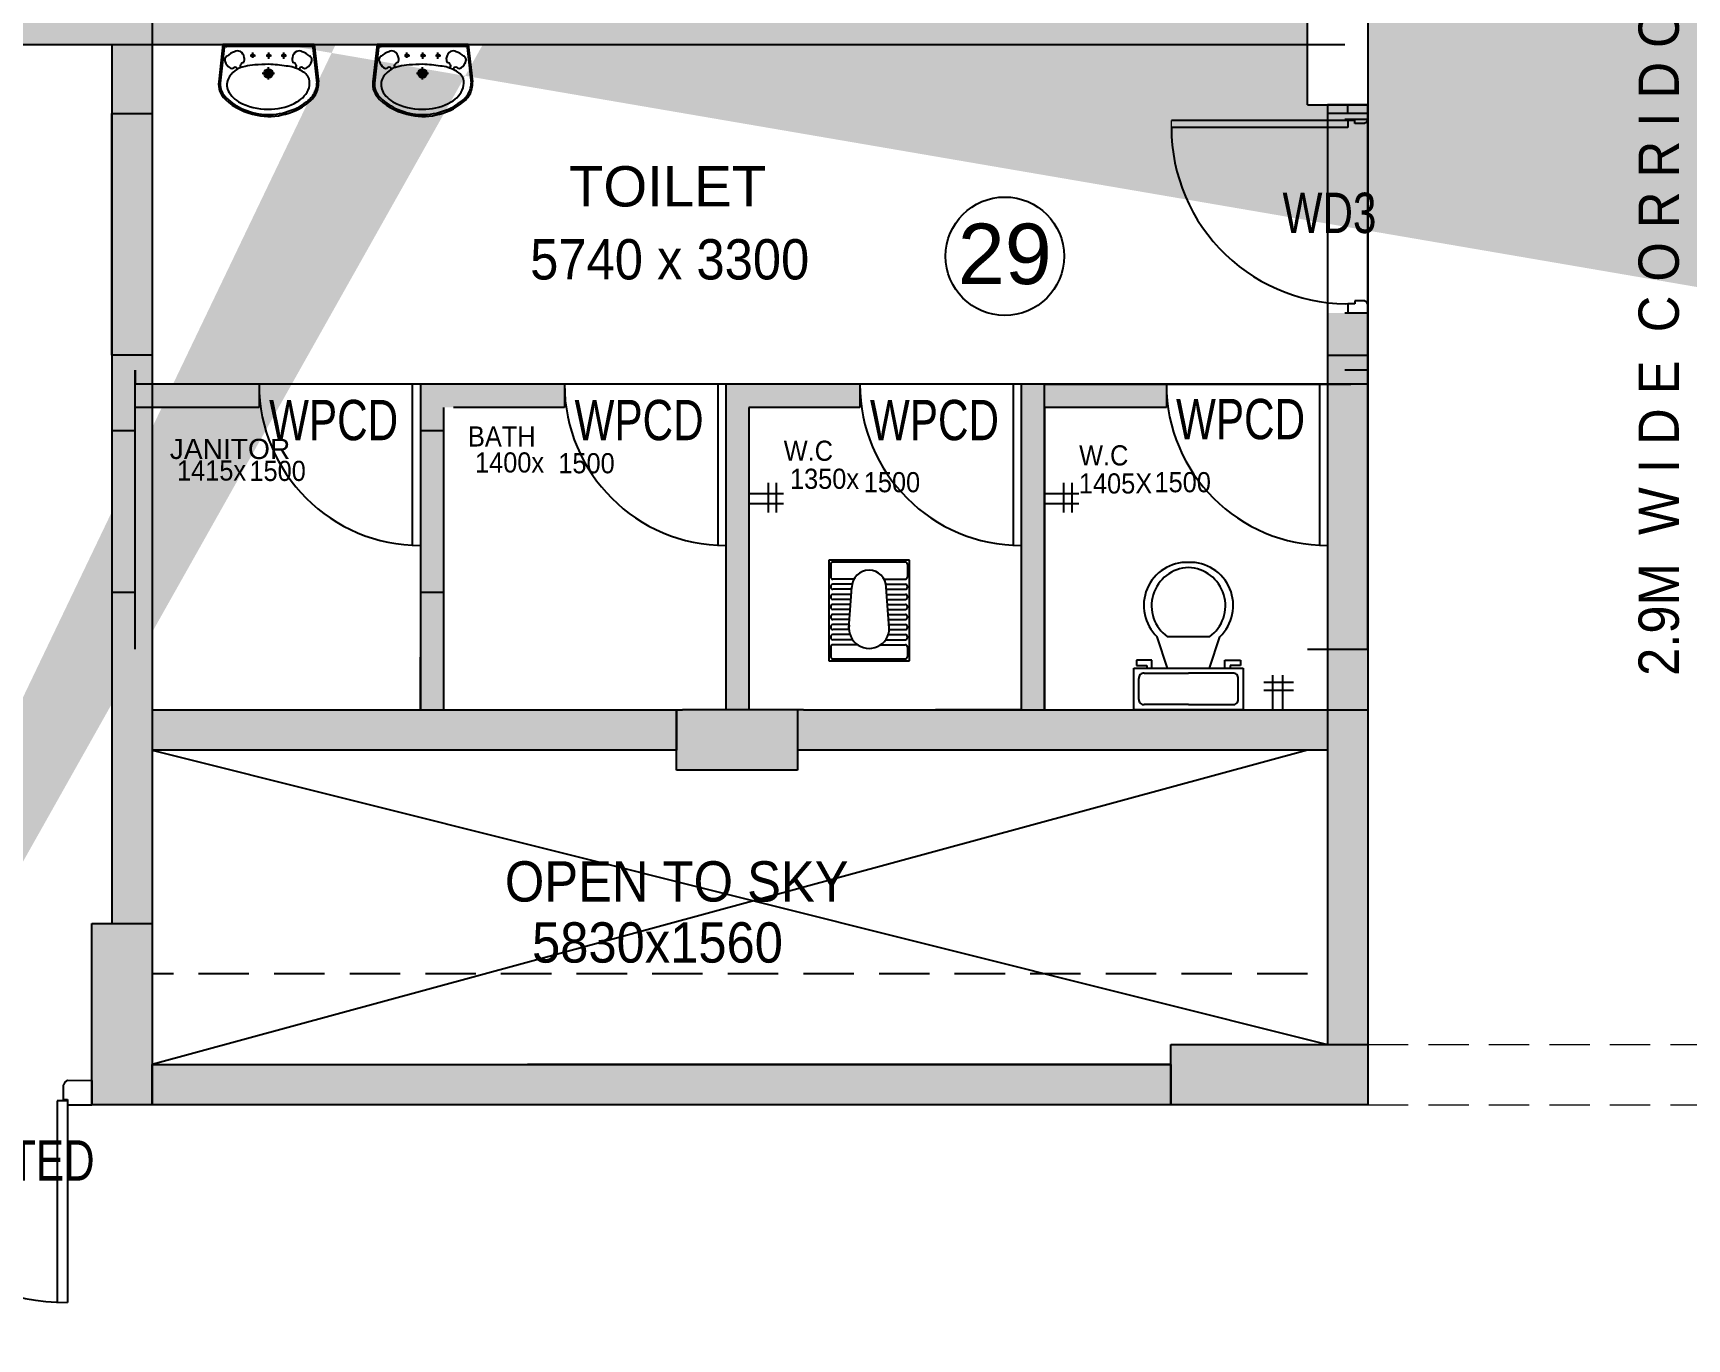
# Model space of a CAD drawing. Extents: x 11034434 to 11724204, y -4674497 to -3911811.
# Drawn here: x 11290830 to 11299033, y -4650862 to -4644385 of the extents above; entities that cross this region are included whole.
import ezdxf

# ---------------------------------------------------------------- set-up
doc = ezdxf.new("R2010")
doc.units = 0
doc.header["$MEASUREMENT"] = 0
doc.linetypes.add('DASHED', pattern=[0.75, 0.5, -0.25])
doc.linetypes.add('HIDDEN', pattern=[0.375, 0.25, -0.125])
doc.layers.get('0').update_dxf_attribs({"color": 251, "linetype": 'CONTINUOUS'})
doc.layers.add('0.0', color=251, linetype='CONTINUOUS', lineweight=0)
for name, color, linetype in [('BEAM', 251, 'CONTINUOUS'), ('HATCH', 251, 'CONTINUOUS'), ('HS', 251, 'CONTINUOUS'), ('SECTION', 251, 'CONTINUOUS')]:
    doc.layers.add(name, color=color, linetype=linetype)
doc.styles.add('ARIAL', font='arial.ttf', dxfattribs={"width": 0.75})
doc.styles.get("Standard").update_dxf_attribs({"font": 'arial.ttf'})

msp = doc.modelspace()

# ---------------------------------------------------------------- hatches: boundary and pattern name
at = {"ltscale": 500}
h = msp.add_hatch(color=256, dxfattribs=at)
h.paths.add_polyline_path([(11291220.7, -4644783.5), (11291420.7, -4644783.5), (11291420.7, -4644442), (11291220.7, -4644442)])
h.paths.add_polyline_path([(11291420.7, -4647158.1), (11291220.7, -4647158.1), (11291220.7, -4648802), (11291420.7, -4648802)])
h.paths.add_polyline_path([(11291220.7, -4647158.1), (11291420.7, -4647158.1), (11291420.7, -4644783.5), (11291220.7, -4644783.5)])
for color, points in [(1, [(11297450.7, -4644814.7), (11297250.7, -4644814.7), (11297250.7, -4644742), (11297450.7, -4644742)]), (256, [(11297250.7, -4645773.2), (11297250.7, -4647742), (11297450.7, -4647742), (11297450.7, -4645773.2)]), (256, [(11291420.7, -4646127), (11291950.7, -4646127), (11291950.7, -4646242), (11291420.7, -4646242)]), (256, [(11294930.7, -4646127), (11294265.7, -4646127), (11294265.7, -4647742), (11294380.7, -4647742), (11294380.7, -4646242), (11294930.7, -4646242)]), (256, [(11297450.7, -4647742), (11297250.7, -4647742), (11297250.7, -4647942), (11297250.7, -4649402), (11297450.7, -4649402)]), (256, [(11291420.7, -4649502), (11296472.4, -4649502), (11296472.4, -4649702), (11291420.7, -4649702)])]:
    msp.add_hatch(color=color, dxfattribs=at).paths.add_polyline_path(points)
h = msp.add_hatch(color=256, dxfattribs=at)
h.paths.add_polyline_path([(11292865.7, -4647158.1), (11292750.7, -4647158.1), (11292750.7, -4647742), (11292865.7, -4647742)])
h.paths.add_polyline_path([(11292750.7, -4647158.1), (11292865.7, -4647158.1), (11292865.7, -4646242), (11293465.7, -4646242), (11293465.7, -4646127), (11292750.7, -4646127)])
h = msp.add_hatch(color=256, dxfattribs=at)
h.paths.add_polyline_path([(11296450.7, -4646242), (11295845.7, -4646242), (11295845.7, -4646127), (11296450.7, -4646127)])
h.paths.add_polyline_path([(11295845.7, -4646127), (11295730.7, -4646127), (11295730.7, -4647742), (11295845.7, -4647742)])
at = {"layer": 'HATCH', "ltscale": 500}
h = msp.add_hatch(color=251, dxfattribs=at)
h.dxf.hatch_style = 1
h.paths.add_polyline_path([(11284390.7, -4648802), (11284690.7, -4648802), (11284690.7, -4649702), (11284390.7, -4649702)])
h.paths.add_polyline_path([(11327800.7, -4652667), (11328700.7, -4652667), (11328700.7, -4652967), (11327800.7, -4652967)])
h.paths.add_polyline_path([(11302215.7, -4658732), (11302515.7, -4658732), (11302515.7, -4659632), (11302215.7, -4659632)])
h.paths.add_polyline_path([(11324600.7, -4658732), (11325200.7, -4658732), (11325200.7, -4659032), (11324600.7, -4659032)])
h.paths.add_polyline_path([(11280960.7, -4640612), (11281710.7, -4640612), (11281710.7, -4640912), (11280960.7, -4640912)])
h.paths.add_polyline_path([(11280960.7, -4644142), (11281860.7, -4644142), (11281860.7, -4644442), (11280960.7, -4644442)])
h.paths.add_polyline_path([(11317942.4, -4658632), (11318770.7, -4658632), (11318770.7, -4658932), (11317942.4, -4658932)])
h.paths.add_polyline_path([(11294185.7, -4658032), (11294485.7, -4658032), (11294485.7, -4658932), (11294185.7, -4658932)])
h.paths.add_polyline_path([(11288015.7, -4658182), (11288315.7, -4658182), (11288315.7, -4658932), (11288015.7, -4658932)])
h.paths.add_polyline_path([(11287690.7, -4658957), (11287990.7, -4658957), (11287990.7, -4659707), (11287690.7, -4659707)])
h.paths.add_polyline_path([(11280960.7, -4629742), (11281710.7, -4629742), (11281710.7, -4630042), (11280960.7, -4630042)])
h.paths.add_polyline_path([(11327800.7, -4629742), (11328700.7, -4629742), (11328700.7, -4630042), (11327800.7, -4630042)])
h.paths.add_polyline_path([(11280860.7, -4648802), (11281160.7, -4648802), (11281160.7, -4649702), (11280860.7, -4649702)])
h.paths.add_polyline_path([(11287690.7, -4658182), (11287990.7, -4658182), (11287990.7, -4658932), (11287690.7, -4658932)])
h.paths.add_polyline_path([(11327700.7, -4616012), (11328000.7, -4616012), (11328000.7, -4615033.7), (11327700.7, -4615033.7)])
h.paths.add_polyline_path([(11280960.7, -4637012), (11281710.7, -4637012), (11281710.7, -4637312), (11280960.7, -4637312)])
h.paths.add_polyline_path([(11309415.7, -4658732), (11309715.7, -4658732), (11309715.7, -4659632), (11309415.7, -4659632)])
h.paths.add_polyline_path([(11327800.7, -4609782), (11328700.7, -4609782), (11328700.7, -4610082), (11327800.7, -4610082)])
h.paths.add_polyline_path([(11327800.7, -4626142), (11328700.7, -4626142), (11328700.7, -4626442), (11327800.7, -4626442)])
h.paths.add_polyline_path([(11280960.7, -4633412), (11281710.7, -4633412), (11281710.7, -4633712), (11280960.7, -4633712)])
h.paths.add_polyline_path([(11313015.7, -4652702), (11313315.7, -4652702), (11313315.7, -4653602), (11313015.7, -4653602)])
h.paths.add_polyline_path([(11327800.7, -4633412), (11328700.7, -4633412), (11328700.7, -4633712), (11327800.7, -4633712)])
h.paths.add_polyline_path([(11286005.7, -4619012), (11286305.7, -4619012), (11286305.7, -4619612), (11286005.7, -4619612)])
h.paths.add_polyline_path([(11280960.7, -4619012), (11281860.7, -4619012), (11281860.7, -4619312), (11280960.7, -4619312)])
h.paths.add_polyline_path([(11327800.7, -4619012), (11328600.7, -4619012), (11328600.7, -4619312), (11327800.7, -4619312)])
h.paths.add_polyline_path([(11324600.7, -4647742), (11325299.6, -4647742), (11325299.6, -4648042), (11324600.7, -4648042)])
h.paths.add_polyline_path([(11321770.7, -4658632), (11322598.9, -4658632), (11322598.9, -4658932), (11321770.7, -4658932)])
h.paths.add_polyline_path([(11327800.7, -4640612), (11328700.7, -4640612), (11328700.7, -4640912), (11327800.7, -4640912)])
h.paths.add_polyline_path([(11286005.7, -4615412), (11286305.7, -4615412), (11286305.7, -4616012), (11286005.7, -4616012)])
h.paths.add_polyline_path([(11286330.7, -4615412), (11286630.7, -4615412), (11286630.7, -4616012), (11286330.7, -4616012)])
h.paths.add_polyline_path([(11282340.7, -4615112), (11282640.7, -4615112), (11282640.7, -4616012), (11282340.7, -4616012)])
h.paths.add_polyline_path([(11327800.7, -4658632), (11328700.7, -4658632), (11328700.7, -4658932), (11327800.7, -4658932)])
h.paths.add_polyline_path([(11300450.7, -4607482), (11300750.7, -4607482), (11300750.7, -4608382), (11300450.7, -4608382)])
h.paths.add_polyline_path([(11306480.7, -4607482), (11306780.7, -4607482), (11306780.7, -4608382), (11306480.7, -4608382)])
h.paths.add_polyline_path([(11284390.7, -4658182), (11284690.7, -4658182), (11284690.7, -4658932), (11284390.7, -4658932)])
h.paths.add_polyline_path([(11286330.7, -4619012), (11286630.7, -4619012), (11286630.7, -4619612), (11286330.7, -4619612)])
h.paths.add_polyline_path([(11297150.7, -4607482), (11297450.7, -4607482), (11297450.7, -4608382), (11297150.7, -4608382)])
h.paths.add_polyline_path([(11282340.7, -4609232), (11282640.7, -4609232), (11282640.7, -4609982), (11282340.7, -4609982)])
h.paths.add_polyline_path([(11286005.7, -4622612), (11286305.7, -4622612), (11286305.7, -4623212), (11286005.7, -4623212)])
h.paths.add_polyline_path([(11286330.7, -4623212), (11286630.7, -4623212), (11286630.7, -4622612), (11286330.7, -4622612)])
h.paths.add_polyline_path([(11284390.7, -4643692), (11284690.7, -4643692), (11284690.7, -4644442), (11284390.7, -4644442)])
h.paths.add_polyline_path([(11286005.7, -4609232), (11286305.7, -4609232), (11286305.7, -4609982), (11286005.7, -4609982)])
h.paths.add_polyline_path([(11283940.7, -4658957), (11284690.7, -4658957), (11284690.7, -4659257), (11283940.7, -4659257)])
h.paths.add_polyline_path([(11313015.7, -4658732), (11313315.7, -4658732), (11313315.7, -4659632), (11313015.7, -4659632)])
h.paths.add_polyline_path([(11284390.7, -4652702), (11284690.7, -4652702), (11284690.7, -4653452), (11284390.7, -4653452)])
h.paths.add_polyline_path([(11305815.7, -4658732), (11306115.7, -4658732), (11306115.7, -4659632), (11305815.7, -4659632)])
h.paths.add_polyline_path([(11327800.7, -4622612), (11328700.7, -4622612), (11328700.7, -4622912), (11327800.7, -4622912)])
h.paths.add_polyline_path([(11280960.7, -4626142), (11281710.7, -4626142), (11281710.7, -4626442), (11280960.7, -4626442)])
h.paths.add_polyline_path([(11321770.7, -4658957), (11322370.7, -4658957), (11322370.7, -4659257), (11321770.7, -4659257)])
h.paths.add_polyline_path([(11280685.7, -4658957), (11281435.7, -4658957), (11281435.7, -4659257), (11280685.7, -4659257)])
h.paths.add_polyline_path([(11318170.7, -4658957), (11318770.7, -4658957), (11318770.7, -4659257), (11318170.7, -4659257)])
h.paths.add_polyline_path([(11281860.7, -4622612), (11280960.7, -4622612), (11280960.7, -4622912), (11281860.7, -4622912)])
h.paths.add_polyline_path([(11294185.7, -4652702), (11294485.7, -4652702), (11294485.7, -4653602), (11294185.7, -4653602)])
h.paths.add_polyline_path([(11298615.7, -4658732), (11298915.7, -4658732), (11298915.7, -4659632), (11298615.7, -4659632)])
h.paths.add_polyline_path([(11318470.7, -4652702), (11318770.7, -4652702), (11318770.7, -4653602), (11318470.7, -4653602)])
h.paths.add_polyline_path([(11327800.7, -4644142), (11328700.7, -4644142), (11328700.7, -4644442), (11327800.7, -4644442)])
h.paths.add_polyline_path([(11327800.7, -4649402), (11328778.9, -4649402), (11328778.9, -4649702), (11327800.7, -4649702)])
h.paths.add_polyline_path([(11288760.7, -4609082), (11289060.7, -4609082), (11289060.7, -4609982), (11288760.7, -4609982)])
edge = h.paths.add_edge_path()
edge.add_line((11309265.7, -4609082), (11309265.7, -4609982))
edge.add_line((11321770.7, -4649702), (11322748.9, -4649702))
edge.add_line((11287690.7, -4643692), (11287690.7, -4644442))
edge.add_line((11309565.7, -4616012), (11309565.7, -4615112))
edge.add_line((11287990.7, -4653452), (11287990.7, -4652702))
edge.add_line((11288015.7, -4652702), (11288015.7, -4653452))
h.paths.add_polyline_path([(11306480.7, -4649402), (11307380.7, -4649402), (11307380.7, -4649702), (11306480.7, -4649702)], flags=17)
h.paths.add_polyline_path([(11291120.7, -4648802), (11291420.7, -4648802), (11291420.7, -4649702), (11291120.7, -4649702)], flags=17)
h.paths.add_polyline_path([(11288015.7, -4648952), (11288315.7, -4648952), (11288315.7, -4649702), (11288015.7, -4649702)], flags=17)
h.paths.add_polyline_path([(11288015.7, -4652702), (11288315.7, -4652702), (11288315.7, -4653452), (11288015.7, -4653452)], flags=17)
h.paths.add_polyline_path([(11296472.4, -4649402), (11297450.7, -4649402), (11297450.7, -4649702), (11296472.4, -4649702)], flags=17)
h.paths.add_polyline_path([(11298276.5, -4652702), (11299254.8, -4652702), (11299254.8, -4653002), (11298276.5, -4653002)], flags=17)
h.paths.add_polyline_path([(11311840.7, -4649402), (11312740.7, -4649402), (11312740.7, -4649702), (11311840.7, -4649702)], flags=17)
h.paths.add_polyline_path([(11300450.7, -4649402), (11301428.9, -4649402), (11301428.9, -4649702), (11300450.7, -4649702)], flags=17)
h.paths.add_polyline_path([(11317870.7, -4649402), (11318770.7, -4649402), (11318770.7, -4649702), (11317870.7, -4649702)], flags=17)
h.paths.add_polyline_path([(11287690.7, -4648952), (11287990.7, -4648952), (11287990.7, -4649702), (11287690.7, -4649702)], flags=17)
h.paths.add_polyline_path([(11287690.7, -4652702), (11287990.7, -4652702), (11287990.7, -4653452), (11287690.7, -4653452)], flags=17)
h.paths.add_polyline_path([(11311840.7, -4622612), (11312740.7, -4622612), (11312740.7, -4622912), (11311840.7, -4622912)], flags=17)
h.paths.add_polyline_path([(11306480.7, -4615412), (11306780.7, -4615412), (11306780.7, -4616012), (11306480.7, -4616012)], flags=16)
h.paths.add_polyline_path([(11306480.7, -4629742), (11307380.7, -4629742), (11307380.7, -4630042), (11306480.7, -4630042)], flags=17)
h.paths.add_polyline_path([(11303250.7, -4613552), (11303850.7, -4613552), (11303850.7, -4613852), (11303250.7, -4613852)], flags=17)
h.paths.add_polyline_path([(11303250.7, -4615712), (11303850.7, -4615712), (11303850.7, -4616012), (11303250.7, -4616012)], flags=16)
h.paths.add_polyline_path([(11311840.7, -4644142), (11312740.7, -4644142), (11312740.7, -4644442), (11311840.7, -4644442)], flags=17)
h.paths.add_polyline_path([(11287690.7, -4643692), (11287990.7, -4643692), (11287990.7, -4644442), (11287690.7, -4644442)], flags=17)
h.paths.add_polyline_path([(11297450.7, -4633712), (11296550.7, -4633712), (11296550.7, -4633412), (11297450.7, -4633412)], flags=17)
h.paths.add_polyline_path([(11290520.7, -4640612), (11291420.7, -4640612), (11291420.7, -4640912), (11290520.7, -4640912)], flags=17)
h.paths.add_polyline_path([(11297150.7, -4643842), (11297450.7, -4643842), (11297450.7, -4644742), (11297150.7, -4644742)], flags=17)
h.paths.add_polyline_path([(11290520.7, -4644142), (11291420.7, -4644142), (11291420.7, -4644442), (11290520.7, -4644442)], flags=17)
h.paths.add_polyline_path([(11306480.7, -4640612), (11307380.7, -4640612), (11307380.7, -4640912), (11306480.7, -4640912)], flags=17)
h.paths.add_polyline_path([(11288015.7, -4643692), (11288315.7, -4643692), (11288315.7, -4644442), (11288015.7, -4644442)], flags=17)
h.paths.add_polyline_path([(11290520.7, -4637012), (11291420.7, -4637012), (11291420.7, -4637312), (11290520.7, -4637312)], flags=17)
h.paths.add_polyline_path([(11311840.7, -4626142), (11312740.7, -4626142), (11312740.7, -4626442), (11311840.7, -4626442)], flags=17)
h.paths.add_polyline_path([(11311840.7, -4637012), (11312740.7, -4637012), (11312740.7, -4637312), (11311840.7, -4637312)], flags=17)
h.paths.add_polyline_path([(11311840.7, -4633412), (11312740.7, -4633412), (11312740.7, -4633712), (11311840.7, -4633712)], flags=17)
h.paths.add_polyline_path([(11315340.7, -4647742), (11315940.7, -4647742), (11315940.7, -4648042), (11315340.7, -4648042)], flags=17)
h.paths.add_polyline_path([(11321770.7, -4629742), (11322670.7, -4629742), (11322670.7, -4630042), (11321770.7, -4630042)], flags=17)
h.paths.add_polyline_path([(11317870.7, -4629742), (11318770.7, -4629742), (11318770.7, -4630042), (11317870.7, -4630042)], flags=17)
h.paths.add_polyline_path([(11300450.7, -4636712), (11300750.7, -4636712), (11300750.7, -4637612), (11300450.7, -4637612)], flags=17)
h.paths.add_polyline_path([(11306480.7, -4637012), (11307380.7, -4637012), (11307380.7, -4637312), (11306480.7, -4637312)], flags=17)
h.paths.add_polyline_path([(11321770.7, -4649402), (11322748.9, -4649402), (11322748.9, -4649702), (11321770.7, -4649702)], flags=17)
h.paths.add_polyline_path([(11297150.7, -4636712), (11297450.7, -4636712), (11297450.7, -4637612), (11297150.7, -4637612)], flags=17)
h.paths.add_polyline_path([(11318470.7, -4636712), (11318770.7, -4636712), (11318770.7, -4637612), (11318470.7, -4637612)], flags=17)
h.paths.add_polyline_path([(11300450.7, -4629742), (11301350.7, -4629742), (11301350.7, -4630042), (11300450.7, -4630042)], flags=17)
h.paths.add_polyline_path([(11313568.2, -4615712), (11314468.2, -4615712), (11314468.2, -4616012), (11313568.2, -4616012)], flags=17)
h.paths.add_polyline_path([(11317870.7, -4615712), (11318770.7, -4615712), (11318770.7, -4616012), (11317870.7, -4616012)], flags=17)
h.paths.add_polyline_path([(11321770.7, -4615712), (11322670.7, -4615712), (11322670.7, -4616012), (11321770.7, -4616012)], flags=17)
h.paths.add_polyline_path([(11306480.7, -4633412), (11307380.7, -4633412), (11307380.7, -4633712), (11306480.7, -4633712)], flags=17)
h.paths.add_polyline_path([(11300450.7, -4633412), (11301350.7, -4633412), (11301350.7, -4633712), (11300450.7, -4633712)], flags=17)
h.paths.add_polyline_path([(11294020.7, -4647742), (11294620.7, -4647742), (11294620.7, -4648042), (11294020.7, -4648042)], flags=17)
h.paths.add_polyline_path([(11306480.7, -4622612), (11307380.7, -4622612), (11307380.7, -4622912), (11306480.7, -4622912)], flags=17)
h.paths.add_polyline_path([(11290520.7, -4633412), (11291420.7, -4633412), (11291420.7, -4633712), (11290520.7, -4633712)], flags=17)
h.paths.add_polyline_path([(11321770.7, -4633412), (11322670.7, -4633412), (11322670.7, -4633712), (11321770.7, -4633712)], flags=17)
h.paths.add_polyline_path([(11317870.7, -4633412), (11318770.7, -4633412), (11318770.7, -4633712), (11317870.7, -4633712)], flags=17)
h.paths.add_polyline_path([(11321770.7, -4636712), (11322070.7, -4636712), (11322070.7, -4637612), (11321770.7, -4637612)], flags=17)
h.paths.add_polyline_path([(11300450.7, -4640312), (11300750.7, -4640312), (11300750.7, -4641212), (11300450.7, -4641212)], flags=17)
h.paths.add_polyline_path([(11321770.7, -4643842), (11322070.7, -4643842), (11322070.7, -4644742), (11321770.7, -4644742)], flags=17)
h.paths.add_polyline_path([(11306480.7, -4626142), (11307380.7, -4626142), (11307380.7, -4626442), (11306480.7, -4626442)], flags=17)
h.paths.add_polyline_path([(11318470.7, -4625842), (11318770.7, -4625842), (11318770.7, -4626742), (11318470.7, -4626742)], flags=17)
h.paths.add_polyline_path([(11321770.7, -4625842), (11322070.7, -4625842), (11322070.7, -4626742), (11321770.7, -4626742)], flags=17)
h.paths.add_polyline_path([(11296550.7, -4629742), (11297450.7, -4629742), (11297450.7, -4630042), (11296550.7, -4630042)], flags=17)
h.paths.add_polyline_path([(11311645.4, -4629741.8), (11312740.7, -4629742), (11312740.7, -4630042), (11311645.4, -4630041.8)], flags=17)
h.paths.add_polyline_path([(11290520.7, -4629742), (11291420.7, -4629742), (11291420.7, -4630042), (11290520.7, -4630042)], flags=17)
h.paths.add_polyline_path([(11305476.5, -4652702), (11306454.8, -4652702), (11306454.8, -4653002), (11305476.5, -4653002)], flags=17)
h.paths.add_polyline_path([(11297150.7, -4640312), (11297450.7, -4640312), (11297450.7, -4641212), (11297150.7, -4641212)], flags=17)
h.paths.add_polyline_path([(11293005.7, -4609982), (11293305.7, -4609982), (11293305.7, -4609182), (11293005.7, -4609182)], flags=17)
h.paths.add_polyline_path([(11321770.7, -4622312), (11322070.7, -4622312), (11322070.7, -4623212), (11321770.7, -4623212)], flags=17)
h.paths.add_polyline_path([(11297150.7, -4612952), (11297450.7, -4612952), (11297450.7, -4613852), (11297150.7, -4613852)], flags=17)
h.paths.add_polyline_path([(11311840.7, -4619012), (11312740.7, -4619012), (11312740.7, -4619312), (11311840.7, -4619312)], flags=17)
h.paths.add_polyline_path([(11306480.7, -4612952), (11306780.7, -4612952), (11306780.7, -4613852), (11306480.7, -4613852)], flags=17)
h.paths.add_polyline_path([(11293005.7, -4615112), (11293305.7, -4615112), (11293305.7, -4616012), (11293005.7, -4616012)], flags=17)
h.paths.add_polyline_path([(11309265.7, -4615112), (11309565.7, -4615112), (11309565.7, -4616012), (11309265.7, -4616012)], flags=16)
h.paths.add_polyline_path([(11290520.7, -4619012), (11291420.7, -4619012), (11291420.7, -4619312), (11290520.7, -4619312)], flags=17)
h.paths.add_polyline_path([(11300450.7, -4619012), (11301095.7, -4619012), (11301095.7, -4619312), (11300450.7, -4619312)], flags=17)
h.paths.add_polyline_path([(11288760.7, -4615112), (11289060.7, -4615112), (11289060.7, -4616012), (11288760.7, -4616012)], flags=17)
h.paths.add_polyline_path([(11318470.7, -4609082), (11318770.7, -4609082), (11318770.7, -4609982), (11318470.7, -4609982)], flags=17)
h.paths.add_polyline_path([(11297150.7, -4615112), (11297450.7, -4615112), (11297450.7, -4616012), (11297150.7, -4616012)], flags=17)
h.paths.add_polyline_path([(11313868.2, -4609082), (11314168.2, -4609082), (11314168.2, -4609982), (11313868.2, -4609982)], flags=17)
h.paths.add_polyline_path([(11321770.7, -4619012), (11322670.7, -4619012), (11322670.7, -4619312), (11321770.7, -4619312)], flags=17)
h.paths.add_polyline_path([(11297150.7, -4625842), (11297450.7, -4625842), (11297450.7, -4626742), (11297150.7, -4626742)], flags=17)
h.paths.add_polyline_path([(11290520.7, -4622612), (11291420.7, -4622612), (11291420.7, -4622912), (11290520.7, -4622912)], flags=17)
h.paths.add_polyline_path([(11309265.7, -4609082), (11309565.7, -4609082), (11309565.7, -4609982), (11309265.7, -4609982)], flags=17)
h.paths.add_polyline_path([(11317870.7, -4619012), (11318770.7, -4619012), (11318770.7, -4619312), (11317870.7, -4619312)], flags=17)
h.paths.add_polyline_path([(11321770.7, -4609082), (11322070.7, -4609082), (11322070.7, -4609982), (11321770.7, -4609982)], flags=17)
h.paths.add_polyline_path([(11309076.5, -4652702), (11310054.8, -4652702), (11310054.8, -4653002), (11309076.5, -4653002)], flags=17)
h.paths.add_polyline_path([(11306480.7, -4619012), (11307380.7, -4619012), (11307380.7, -4619312), (11306480.7, -4619312)], flags=17)
h.paths.add_polyline_path([(11306480.7, -4644142), (11307380.7, -4644142), (11307380.7, -4644442), (11306480.7, -4644442)], flags=17)
h.paths.add_polyline_path([(11300450.7, -4622312), (11300750.7, -4622312), (11300750.7, -4623212), (11300450.7, -4623212)], flags=17)
h.paths.add_polyline_path([(11311840.7, -4640612), (11312740.7, -4640612), (11312740.7, -4640912), (11311840.7, -4640912)], flags=17)
h.paths.add_polyline_path([(11297150.7, -4623212), (11297450.7, -4623212), (11297450.7, -4622314.4), (11297150.7, -4622314.4)], flags=17)
h.paths.add_polyline_path([(11318470.7, -4640312), (11318770.7, -4640312), (11318770.7, -4641212), (11318470.7, -4641212)], flags=17)
h.paths.add_polyline_path([(11300450.7, -4643842), (11300750.7, -4643842), (11300750.7, -4644742), (11300450.7, -4644742)], flags=17)
h.paths.add_polyline_path([(11321770.7, -4640312), (11322070.7, -4640312), (11322070.7, -4641212), (11321770.7, -4641212)], flags=17)
h.paths.add_polyline_path([(11296472.4, -4619012), (11297450.7, -4619012), (11297450.7, -4619312), (11296472.4, -4619312)], flags=17)
h.paths.add_polyline_path([(11318470.7, -4643842), (11318770.7, -4643842), (11318770.7, -4644742), (11318470.7, -4644742)], flags=17)
h.paths.add_polyline_path([(11300450.7, -4625842), (11300750.7, -4625842), (11300750.7, -4626742), (11300450.7, -4626742)], flags=17)
h.paths.add_polyline_path([(11290520.7, -4626142), (11291420.7, -4626142), (11291420.7, -4626442), (11290520.7, -4626442)], flags=17)
h.paths.add_polyline_path([(11318470.7, -4622312), (11318770.7, -4622312), (11318770.7, -4623212), (11318470.7, -4623212)], flags=17)
h.paths.add_polyline_path([(11322070.7, -4652759.1), (11321770.7, -4652759.1), (11321770.7, -4653680.2), (11322070.7, -4653680.2)])
at = {"layer": 'HS', "lineweight": -3, "ltscale": 500}
h = msp.add_hatch(color=256, dxfattribs=at)
h.dxf.hatch_style = 1
h.paths.add_polyline_path([(11297150.7, -4644442), (11297150.7, -4644327), (11291420.7, -4644327), (11291420.7, -4644442)])
at = {"layer": 'HS', "lineweight": 0, "ltscale": 500}
h = msp.add_hatch(color=256, dxfattribs=at)
h.dxf.hatch_style = 1
h.paths.add_polyline_path([(11291420.7, -4647942), (11292320.7, -4647942), (11294020.7, -4647942), (11294020.7, -4647742), (11292320.7, -4647742), (11291420.7, -4647742)])
h = msp.add_hatch(color=256, dxfattribs=at)
h.dxf.hatch_style = 1
h.paths.add_polyline_path([(11294620.7, -4647742), (11294620.7, -4647942), (11297250.7, -4647942), (11297250.7, -4647742)])

# ---------------------------------------------------------------- linework, layer by layer
at = {"lineweight": 25}
for p, q in [((11291420.7, -4642924.5), (11291420.7, -4648802)), ((11290520.7, -4644442), (11291420.7, -4644442)), ((11291220.7, -4644442), (11291220.7, -4648802)), ((11291420.7, -4644442), (11297335.7, -4644442)), ((11291771.7, -4644442), (11291751, -4644626.7)), ((11291779.6, -4644442), (11291758.2, -4644633.4)), ((11292224.1, -4644442), (11291771.7, -4644442)), ((11292209, -4644451.6), (11291791.1, -4644452.7)), ((11291907.1, -4644496.4), (11291933.4, -4644496.4)), ((11291919.2, -4644508.7), (11291919.2, -4644481.4)), ((11291986.4, -4644496.4), (11292012.6, -4644496.4)), ((11291998.5, -4644513.9), (11291998.5, -4644481.4)), ((11292061.2, -4644496.4), (11292087.4, -4644496.4)), ((11292073.3, -4644513.9), (11292073.3, -4644481.4)), ((11292216.1, -4644442), (11292237.6, -4644633.4)), ((11292224.1, -4644442), (11292244.8, -4644626.7)), ((11292536.3, -4644442), (11292515.6, -4644626.7)), ((11292544.3, -4644442), (11292522.8, -4644633.4)), ((11292988.7, -4644442), (11292536.3, -4644442)), ((11292973.6, -4644451.6), (11292555.7, -4644452.7)), ((11292671.8, -4644496.4), (11292698, -4644496.4)), ((11292683.9, -4644508.7), (11292683.9, -4644481.4)), ((11292751, -4644496.4), (11292777.2, -4644496.4)), ((11292763.1, -4644513.9), (11292763.1, -4644481.4)), ((11292825.8, -4644496.4), (11292852, -4644496.4)), ((11292837.9, -4644513.9), (11292837.9, -4644481.4)), ((11292980.8, -4644442), (11293002.2, -4644633.4)), ((11292988.7, -4644442), (11293009.4, -4644626.7)), ((11292027.3, -4644585.3), (11291966.9, -4644585.3)), ((11291997, -4644615.4), (11291997, -4644554)), ((11292791.9, -4644585.3), (11292731.6, -4644585.3)), ((11292761.6, -4644615.4), (11292761.6, -4644554)), ((11297250.7, -4644742), (11297250.7, -4649402)), ((11297450.7, -4644742), (11297450.7, -4649402)), ((11291220.7, -4645983.5), (11291220.7, -4644783.5)), ((11297450.7, -4645983.5), (11297450.7, -4644783.5)), ((11291335.7, -4647442), (11291335.7, -4646057)), ((11291335.7, -4646057), (11291335.7, -4646127)), ((11297450.7, -4646057), (11297335.7, -4646057)), ((11297450.7, -4647442), (11297450.7, -4646057)), ((11292750.7, -4646127), (11291335.7, -4646127)), ((11291950.7, -4646127), (11291950.7, -4646242)), ((11292710.7, -4646127), (11292710.7, -4646926)), ((11292750.7, -4646127), (11292750.7, -4647742)), ((11295730.7, -4646127), (11292800.7, -4646127)), ((11293465.7, -4646127), (11293465.7, -4646242)), ((11294225.7, -4646127), (11294225.7, -4646926)), ((11294265.7, -4646127), (11294265.7, -4647742)), ((11294930.7, -4646127), (11294930.7, -4646242)), ((11295690.7, -4646127), (11295690.7, -4646926)), ((11295730.7, -4646127), (11295730.7, -4647742)), ((11296450.7, -4646127), (11297365.7, -4646127)), ((11296450.7, -4646127), (11296450.7, -4646242)), ((11297210.7, -4646127), (11297210.7, -4646926)), ((11297250.7, -4646127), (11297250.7, -4646927)), ((11291950.7, -4646242), (11291335.7, -4646242)), ((11292865.7, -4646242), (11292865.7, -4647742)), ((11293465.7, -4646242), (11292915.7, -4646242)), ((11294930.7, -4646242), (11294380.7, -4646242)), ((11294380.7, -4646242), (11294380.7, -4647742)), ((11296450.7, -4646242), (11295845.7, -4646242)), ((11295845.7, -4646242), (11295845.7, -4647742)), ((11294477.8, -4646763.5), (11294477.8, -4646616.6)), ((11294517.8, -4646763.5), (11294517.8, -4646616.6)), ((11295942.8, -4646763.5), (11295942.8, -4646616.6)), ((11295982.8, -4646763.5), (11295982.8, -4646616.6)), ((11294380.7, -4646669.1), (11294551.9, -4646669.1)), ((11294380.7, -4646719.1), (11294551.9, -4646719.1)), ((11295845.7, -4646669.1), (11296016.9, -4646669.1)), ((11295845.7, -4646719.1), (11296016.9, -4646719.1)), ((11294776.3, -4646999.3), (11294776.3, -4647499.3)), ((11295176.3, -4646999.3), (11294776.3, -4646999.3)), ((11294786.3, -4647019.3), (11294786.3, -4647084.3)), ((11295156.3, -4647009.3), (11294796.3, -4647009.3)), ((11295166.3, -4647019.3), (11295166.3, -4647084.3)), ((11295176.3, -4647499.3), (11295176.3, -4646999.3)), ((11294786.3, -4647129.3), (11294786.3, -4647134.3)), ((11294901.3, -4647094.3), (11294796.3, -4647094.3)), ((11294892.7, -4647119.3), (11294796.3, -4647119.3)), ((11294876.3, -4647337.4), (11294891.3, -4647134.3)), ((11295051.3, -4647094.3), (11295156.3, -4647094.3)), ((11295060, -4647119.3), (11295156.3, -4647119.3)), ((11295076.3, -4647337.4), (11295061.3, -4647134.3)), ((11295166.3, -4647129.3), (11295166.3, -4647134.3)), ((11294786.3, -4647179.3), (11294786.3, -4647184.3)), ((11294890.6, -4647144.3), (11294796.3, -4647144.3)), ((11294888.7, -4647169.3), (11294796.3, -4647169.3)), ((11294886.9, -4647194.3), (11294796.3, -4647194.3)), ((11294885, -4647219.3), (11294796.3, -4647219.3)), ((11295062.1, -4647144.3), (11295156.3, -4647144.3)), ((11295063.9, -4647169.3), (11295156.3, -4647169.3)), ((11295065.8, -4647194.3), (11295156.3, -4647194.3)), ((11295067.6, -4647219.3), (11295156.3, -4647219.3)), ((11295166.3, -4647179.3), (11295166.3, -4647184.3)), ((11294786.3, -4647229.3), (11294786.3, -4647234.3)), ((11294786.3, -4647279.3), (11294786.3, -4647284.3)), ((11294883.2, -4647244.3), (11294796.3, -4647244.3)), ((11294881.4, -4647269.3), (11294796.3, -4647269.3)), ((11294879.5, -4647294.3), (11294796.3, -4647294.3)), ((11295069.5, -4647244.3), (11295156.3, -4647244.3)), ((11295071.3, -4647269.3), (11295156.3, -4647269.3)), ((11295073.1, -4647294.3), (11295156.3, -4647294.3)), ((11295166.3, -4647229.3), (11295166.3, -4647234.3)), ((11295166.3, -4647279.3), (11295166.3, -4647284.3)), ((11294786.3, -4647329.3), (11294786.3, -4647334.3)), ((11294786.3, -4647379.3), (11294786.3, -4647384.3)), ((11294877.7, -4647319.3), (11294796.3, -4647319.3)), ((11294876.6, -4647344.3), (11294796.3, -4647344.3)), ((11294881.6, -4647369.3), (11294796.3, -4647369.3)), ((11295071.1, -4647369.3), (11295156.3, -4647369.3)), ((11295075, -4647319.3), (11295156.3, -4647319.3)), ((11295076.1, -4647344.3), (11295156.3, -4647344.3)), ((11295166.3, -4647329.3), (11295166.3, -4647334.3)), ((11295166.3, -4647379.3), (11295166.3, -4647384.3)), ((11296457.1, -4647535.1), (11296405.4, -4647379.9)), ((11296664, -4647379.9), (11296457.1, -4647379.9)), ((11296664, -4647535.1), (11296715.7, -4647379.9)), ((11294786.3, -4647429.3), (11294786.3, -4647479.3)), ((11294894.1, -4647394.3), (11294796.3, -4647394.3)), ((11294919, -4647419.3), (11294796.3, -4647419.3)), ((11295033.6, -4647419.3), (11295156.3, -4647419.3)), ((11295058.5, -4647394.3), (11295156.3, -4647394.3)), ((11295166.3, -4647429.3), (11295166.3, -4647479.3)), ((11297335.7, -4647442), (11297450.7, -4647442)), ((11294776.3, -4647499.3), (11295176.3, -4647499.3)), ((11294796.3, -4647489.3), (11295156.3, -4647489.3)), ((11296289, -4647535.1), (11296832.1, -4647535.1)), ((11296289, -4647742), (11296289, -4647535.1)), ((11296379.5, -4647496.3), (11296302, -4647496.3)), ((11296302, -4647496.3), (11296302, -4647522.1)), ((11296302, -4647522.1), (11296353.7, -4647522.1)), ((11296353.7, -4647522.1), (11296353.7, -4647535.1)), ((11296379.5, -4647535.1), (11296379.5, -4647496.3)), ((11296741.6, -4647496.3), (11296819.2, -4647496.3)), ((11296741.6, -4647535.1), (11296741.6, -4647496.3)), ((11296819.2, -4647522.1), (11296767.5, -4647522.1)), ((11296767.5, -4647522.1), (11296767.5, -4647535.1)), ((11296819.2, -4647496.3), (11296819.2, -4647522.1)), ((11296832.1, -4647535.1), (11296832.1, -4647742)), ((11296314.9, -4647690.2), (11296314.9, -4647586.8)), ((11296340.7, -4647560.9), (11296560.6, -4647560.9)), ((11296780.4, -4647560.9), (11296560.6, -4647560.9)), ((11296806.3, -4647690.2), (11296806.3, -4647586.8)), ((11296933.8, -4647604.9), (11297080.8, -4647604.9)), ((11296978.3, -4647742), (11296978.3, -4647570.7)), ((11297028.3, -4647742), (11297028.3, -4647570.7)), ((11296933.8, -4647644.9), (11297080.8, -4647644.9)), ((11291420.7, -4647742), (11294050.7, -4647742)), ((11294020.7, -4647742), (11294020.7, -4647942)), ((11294620.7, -4647742), (11294620.7, -4647942)), ((11294650.7, -4647742), (11297250.7, -4647742)), ((11296560.6, -4647742), (11296289, -4647742)), ((11296560.6, -4647716.1), (11296340.7, -4647716.1)), ((11296560.6, -4647716.1), (11296780.4, -4647716.1)), ((11296832.1, -4647742), (11296560.6, -4647742)), ((11297250.7, -4647742), (11297450.7, -4647742)), ((11291420.7, -4647942), (11297250.7, -4649402)), ((11297150.7, -4647942), (11291420.7, -4649502)), ((11294020.7, -4647942), (11291420.7, -4647942)), ((11297250.7, -4647942), (11294620.7, -4647942)), ((11296472.4, -4649502), (11293282.4, -4649502)), ((11291120.7, -4649582.6), (11291000.2, -4649580.8)), ((11291120.7, -4649702), (11291120.7, -4649580.8)), ((11290949.3, -4649682), (11290949.3, -4650681.6)), ((11291000.2, -4649682), (11290949.3, -4649682)), ((11290978.4, -4649602.6), (11290982, -4649602.6)), ((11290978.4, -4649602.6), (11290978.4, -4649675.3)), ((11290978.4, -4649675.3), (11291000.2, -4649675.3)), ((11291000.2, -4649675.3), (11291000.2, -4650681.6)), ((11291000.2, -4649702), (11291120.7, -4649702))]:
    msp.add_line(p, q, dxfattribs=at)
at = {"lineweight": 25, "ltscale": 500}
for p, q in [((11297150.7, -4644742), (11297150.7, -4643842)), ((11297450.7, -4643842), (11297450.7, -4644742)), ((11297150.7, -4647442), (11297450.7, -4647442)), ((11292750.7, -4647742), (11292750.7, -4647481.6)), ((11294020.7, -4648042), (11294020.7, -4647742)), ((11294650.7, -4647742), (11294050.7, -4647742)), ((11294620.7, -4647742), (11294620.7, -4648042)), ((11295730.7, -4647742), (11295305.7, -4647742)), ((11295845.7, -4647742), (11296270.7, -4647742)), ((11294620.7, -4648042), (11294020.7, -4648042)), ((11291120.7, -4649702), (11291120.7, -4648802)), ((11291120.7, -4648802), (11291420.7, -4648802)), ((11291420.7, -4648802), (11291420.7, -4649702)), ((11296472.4, -4649702), (11296472.4, -4649402)), ((11296472.4, -4649402), (11297450.7, -4649402)), ((11297450.7, -4649402), (11297450.7, -4649702)), ((11291420.7, -4649502), (11296472.4, -4649502)), ((11291420.7, -4649702), (11291420.7, -4649502)), ((11296472.4, -4649502), (11296472.4, -4649702)), ((11291420.7, -4649702), (11291120.7, -4649702)), ((11297450.7, -4649702), (11291420.7, -4649702))]:
    msp.add_line(p, q, dxfattribs=at)
at = {"color": 1, "lineweight": 25, "ltscale": 500}
msp.add_line((11297150.7, -4644742), (11297450.7, -4644742), dxfattribs=at)
at = {"color": 1, "lineweight": 25}
for p, q in [((11297450.7, -4644742), (11297335.7, -4644742)), ((11297350.7, -4644787), (11297350.7, -4644742)), ((11297350.7, -4644742), (11297450.7, -4644742)), ((11297385.7, -4644818.2), (11296475.7, -4644818.2)), ((11297450.7, -4644814.7), (11297335.7, -4644814.7)), ((11297350.7, -4644818.2), (11297350.7, -4644853.2)), ((11297385.7, -4644833.2), (11297385.7, -4644818.2)), ((11297435.7, -4644833.2), (11297385.7, -4644833.2)), ((11297435.7, -4644833.2), (11297435.7, -4644830.7)), ((11297450.7, -4644818.2), (11297448.2, -4644818.2)), ((11297450.7, -4644814.7), (11297450.7, -4644850.7)), ((11297350.7, -4644853.2), (11296475.7, -4644853.2)), ((11297385.7, -4645728.2), (11297350.7, -4645728.2)), ((11297350.7, -4645728.2), (11297350.7, -4645773.2)), ((11297385.7, -4645713.2), (11297385.7, -4645728.2)), ((11297435.7, -4645713.2), (11297385.7, -4645713.2)), ((11297435.7, -4645713.2), (11297435.7, -4645715.7)), ((11297450.7, -4645728.2), (11297448.2, -4645728.2)), ((11297335.7, -4645773.2), (11297450.7, -4645773.2))]:
    msp.add_line(p, q, dxfattribs=at)
at = {"linetype": 'DASHED', "lineweight": 25, "ltscale": 500}
msp.add_line((11297150.7, -4649052), (11291420.7, -4649052), dxfattribs=at)
at = {"lineweight": -3, "ltscale": 500}
msp.add_circle((11295649.7, -4645492.3), 293.8, dxfattribs=at)
at = {"color": 1}
for centre, radius, start, end in [((11297435.7, -4644818.2), 12.5, 270, 0), ((11297350.7, -4644853.2), 875, 180, 272.29244), ((11297435.7, -4645728.2), 12.5, 0, 90)]:
    msp.add_arc(centre, radius, start, end, dxfattribs=at)
for centre, radius, start, end in [((11294796.3, -4647019.3), 10, 90, 180), ((11294976.3, -4647134.3), 85, 0, 180), ((11295156.3, -4647019.3), 10, 0, 90.00309), ((11294796.3, -4647084.3), 10, 180, 270), ((11294796.3, -4647129.3), 10, 90, 180), ((11294796.3, -4647134.3), 10, 180, 270), ((11295156.3, -4647084.3), 10, 270, 0), ((11295156.3, -4647129.3), 10, 0, 90), ((11295156.3, -4647134.3), 10, 270, 0), ((11294796.3, -4647179.3), 10, 90, 180), ((11294796.3, -4647184.3), 10, 180, 270), ((11294796.3, -4647229.3), 10, 90, 180), ((11295156.3, -4647179.3), 10, 0, 90), ((11295156.3, -4647184.3), 10, 270, 0), ((11295156.3, -4647229.3), 10, 0, 90), ((11294796.3, -4647234.3), 10, 180, 270), ((11294796.3, -4647279.3), 10, 90, 180), ((11294796.3, -4647284.3), 10, 180, 270), ((11295156.3, -4647234.3), 10, 270, 0), ((11295156.3, -4647279.3), 10, 0, 90), ((11295156.3, -4647284.3), 10, 270, 0), ((11294796.3, -4647329.3), 10, 90, 180), ((11294796.3, -4647334.3), 10, 180, 270), ((11294796.3, -4647379.3), 10, 90, 180), ((11294796.3, -4647384.3), 10, 180, 270), ((11294976.3, -4647337.4), 100, 171.55022, 8.44978), ((11295156.3, -4647329.3), 10, 0, 90), ((11295156.3, -4647334.3), 10, 270, 0), ((11295156.3, -4647379.3), 10, 0, 90), ((11295156.3, -4647384.3), 10, 270, 0), ((11294796.3, -4647429.3), 10, 90, 180), ((11295156.3, -4647429.3), 10, 0, 90), ((11294796.3, -4647479.3), 10, 180, 270), ((11295156.3, -4647479.3), 10, 270, 0), ((11291008.2, -4649605.9), 26.3, 107.5731, 172.81576), ((11290994.8, -4649623.1), 1058.5, 181.78775, 270.29659)]:
    msp.add_arc(centre, radius, start, end)
for centre, major_axis, start_param, end_param in [((11291796.7, -4644419.7), (-33.5, 0), 0.727251, 1.402875), ((11291801.1, -4644518), (-20.7, 0), -1.101507, 0.481509), ((11291871.8, -4644596.9), (-126.1, -1.1), -1.238036, -0.892193), ((11291845.6, -4644508.1), (-34, 0), 4.33982, 5.202657), ((11291829.7, -4644516.7), (-49.2, -0.3), 3.359735, 4.09512), ((11291847.1, -4644514.6), (-31.9, 0), 2.620328, 3.422401), ((11291919.2, -4644496.4), (-6.43, -0.02), 3.139035, 9.42222), ((11291998.5, -4644496.4), (-6.43, -0.08), 3.12883, 9.412015), ((11292073.3, -4644496.4), (-6.43, -0.02), 3.139035, 9.42222), ((11292146.6, -4644514.6), (-31.9, 0.1), -0.276767, 0.525307), ((11292164, -4644516.7), (-49.2, -0.1), -0.960797, -0.225412), ((11292148.1, -4644508.1), (-34, 0), 4.222121, 5.084958), ((11292121.8, -4644596.9), (-126.1, 0.3), 4.027191, 4.373034), ((11292192.6, -4644518), (-20.7, 0), 2.661884, 4.2449), ((11292204.2, -4644427.4), (-24.7, 0), 1.765467, 2.50956), ((11292561.3, -4644419.7), (-33.5, 0), 0.727251, 1.402875), ((11292565.7, -4644518), (-20.7, 0), -1.101507, 0.481509), ((11292636.5, -4644596.9), (-126.1, -1.1), -1.238036, -0.892193), ((11292610.2, -4644508.1), (-34, 0), 4.33982, 5.202657), ((11292594.3, -4644516.7), (-49.2, -0.3), 3.359735, 4.09512), ((11292611.7, -4644514.6), (-31.9, 0), 2.620328, 3.422401), ((11292683.9, -4644496.4), (-6.43, -0.02), 3.139035, 9.42222), ((11292763.1, -4644496.4), (-6.43, -0.08), 3.12883, 9.412015), ((11292837.9, -4644496.4), (-6.43, -0.02), 3.139035, 9.42222), ((11292911.3, -4644514.6), (-31.9, 0.1), -0.276767, 0.525307), ((11292928.6, -4644516.7), (-49.2, -0.1), -0.960797, -0.225412), ((11292912.7, -4644508.1), (-34, 0), 4.222121, 5.084958), ((11292886.5, -4644596.9), (-126.1, 0.3), 4.027191, 4.373034), ((11292957.2, -4644518), (-20.7, 0), 2.661884, 4.2449), ((11292968.8, -4644427.4), (-24.7, 0), 1.765467, 2.50956), ((11291836.7, -4644509.6), (-56.9, 0.3), 0.324902, 0.965135), ((11291896.6, -4644660.1), (-109.8, 0), -1.431017, -0.436146), ((11291815.5, -4644542.5), (-17.9, 0), 0.880684, 2.260744), ((11291832.8, -4644562.4), (-6.08, 6.08), 4.867594, 6.265028), ((11291835, -4644562.7), (-5.47, -5.47), 2.097053, 3.541809), ((11291864.2, -4644548.5), (-7.39, 0), -0.727724, 1.373337), ((11291882.2, -4644556.3), (-26.8, 0.2), -1.278641, -0.487266), ((11291952.2, -4644839.2), (-296.4, 0.3), -1.495794, -1.328336), ((11292001.1, -4645272.3), (-732.1, -0.1), -1.56667, -1.474079), ((11291997, -4644585.3), (-21.6, 0), 3.141254, 9.424439), ((11291997, -4644585.3), (-15.5, 0.1), 3.145308, 9.428493), ((11291997, -4644585.3), (-10.9, 0), 3.142047372431534, 9.425232679611119), ((11291963.3, -4645340.2), (-800.7, -0.8), 4.558159, 4.668067), ((11292073.8, -4644715.3), (-166.8, -0.1), 4.181112, 4.641559), ((11292111.4, -4644556.3), (-26.8, -0.2), 3.628858, 4.420234), ((11292128.2, -4644548.7), (-8.55, 0.03), 1.455188, 3.796569), ((11292159.4, -4644563.4), (-6.17, -6.17), 4.354779, 6.027124), ((11292160.8, -4644562.4), (-6.08, 6.08), 4.730546, 6.12798), ((11292126.1, -4644644.7), (-80.1, 0), 3.554495, 4.299548), ((11292178.2, -4644542.5), (-17.9, 0), 0.880848, 2.260908), ((11292156.9, -4644509.6), (-56.9, -0.3), 2.176458, 2.816691), ((11292601.4, -4644509.6), (-56.9, 0.3), 0.324902, 0.965135), ((11292661.3, -4644660.1), (-109.8, 0), -1.431017, -0.436146), ((11292580.1, -4644542.5), (-17.9, 0), 0.880684, 2.260744), ((11292597.5, -4644562.4), (-6.08, 6.08), 4.867594, 6.265028), ((11292599.6, -4644562.7), (-5.47, -5.47), 2.097053, 3.541809), ((11292628.8, -4644548.5), (-7.39, 0), -0.727724, 1.373337), ((11292646.9, -4644556.3), (-26.8, 0.2), -1.278641, -0.487266), ((11292716.8, -4644839.2), (-296.4, 0.3), -1.495794, -1.328336), ((11292765.7, -4645272.3), (-732.1, -0.1), -1.56667, -1.474079), ((11292761.6, -4644585.3), (-21.6, 0), 3.141254, 9.424439), ((11292761.6, -4644585.3), (-15.5, 0.1), 3.145308, 9.428493), ((11292761.6, -4644585.3), (-10.9, 0), 3.142047372431534, 9.425232679611119), ((11292727.9, -4645340.2), (-800.7, -0.8), 4.558159, 4.668067), ((11292838.4, -4644715.3), (-166.8, -0.1), 4.181112, 4.641559), ((11292876.1, -4644556.3), (-26.8, -0.2), 3.628858, 4.420234), ((11292892.9, -4644548.7), (-8.55, 0.03), 1.455188, 3.796569), ((11292924, -4644563.4), (-6.17, -6.17), 4.354779, 6.027124), ((11292925.5, -4644562.4), (-6.08, 6.08), 4.730546, 6.12798), ((11292890.8, -4644644.7), (-80.1, 0), 3.554495, 4.299548), ((11292942.8, -4644542.5), (-17.9, 0), 0.880848, 2.260908), ((11292921.6, -4644509.6), (-56.9, -0.3), 2.176458, 2.816691), ((11291849.6, -4644639.8), (-99.5, 0), -0.132539, 0.848731), ((11291852.5, -4644638), (-94.4, -0.1), -0.049658, 0.838116), ((11291862.3, -4644641.7), (-70.9, 0), -0.405199, 0.56573), ((11292079.9, -4644615.2), (-126, -0.2), 2.054055, 2.802751), ((11292107.1, -4644633.3), (-94.7, 0), 2.890537, 3.362984), ((11292138.1, -4644639.4), (-106, 0.1), 2.310552, 2.942572), ((11292159.8, -4644640.4), (-78.1, 0), 2.562376, 3.231693), ((11292162.2, -4644636.8), (-83.2, 0.1), 2.850118, 3.264751), ((11292614.2, -4644639.8), (-99.5, 0), -0.132539, 0.848731), ((11292617.1, -4644638), (-94.4, -0.1), -0.049658, 0.838116), ((11292626.9, -4644641.7), (-70.9, 0), -0.405199, 0.56573), ((11292844.5, -4644615.2), (-126, -0.2), 2.054055, 2.802751), ((11292871.7, -4644633.3), (-94.7, 0), 2.890537, 3.362984), ((11292902.7, -4644639.4), (-106, 0.1), 2.310552, 2.942572), ((11292924.4, -4644640.4), (-78.1, 0), 2.562376, 3.231693), ((11292926.8, -4644636.8), (-83.2, 0.1), 2.850118, 3.264751), ((11291986.5, -4644501.7), (-293.9, 0.1), 0.809856, 1.41441), ((11291979.9, -4644509.4), (-275.4, 0), 0.806541, 1.180915), ((11291921, -4644606), (-139.7, 0.2), 0.557563, 1.193786), ((11291993.2, -4644465.3), (-297.5, 0), 1.141495, 1.637774), ((11292011, -4644514.6), (-247.5, 0), 1.579809, 2.112792), ((11292013.3, -4644508.3), (-287, -0.2), 1.808981, 2.322804), ((11292051.7, -4644576.6), (-200.3, 0.2), 1.868215, 2.281789), ((11292117.3, -4644623.9), (-123.1, 0.1), 2.127435, 2.640092), ((11292751.2, -4644501.7), (-293.9, 0.1), 0.809856, 1.41441), ((11292744.6, -4644509.4), (-275.4, 0), 0.806541, 1.180915), ((11292685.7, -4644606), (-139.7, 0.2), 0.557563, 1.193786), ((11292757.9, -4644465.3), (-297.5, 0), 1.141495, 1.637774), ((11292775.6, -4644514.6), (-247.5, 0), 1.579809, 2.112792), ((11292778, -4644508.3), (-287, -0.2), 1.808981, 2.322804), ((11292816.3, -4644576.6), (-200.3, 0.2), 1.868215, 2.281789), ((11292881.9, -4644623.9), (-123.1, 0.1), 2.127435, 2.640092), ((11291997.5, -4644487.2), (-302.7, 0), 1.155365, 1.952189), ((11292001.7, -4644524.6), (-274.2, 0.1), 1.346594, 1.865175), ((11292762.1, -4644487.2), (-302.7, 0), 1.155365, 1.952189), ((11292766.3, -4644524.6), (-274.2, 0.1), 1.346594, 1.865175), ((11292750.7, -4646127), (-1.7, 800), 1.568716, 3.139512), ((11294265.7, -4646127), (-1.7, 800), 1.568716, 3.139512), ((11295730.7, -4646127), (-1.7, 800), 1.568716, 3.139512), ((11297250.7, -4646127), (-1.7, 800), 1.568716, 3.139512), ((11296552.8, -4647224.6), (151.4, -151.4), 2.319632, 4.738539), ((11296566.1, -4647225.5), (133.6, 133.6), 0.814663, 3.31238), ((11296568.4, -4647224.6), (151.4, 151.4), 4.686239, 7.105146), ((11296555, -4647225.5), (133.6, 133.6), 4.541602, 7.039318), ((11296337.5, -4647583.6), (16.2, 16.2), 0.643501, 2.498091), ((11296783.6, -4647583.6), (16.2, 16.2), -0.927295, 0.927295), ((11296337.5, -4647693.5), (16.2, -16.2), 3.785094, 5.639684), ((11296783.6, -4647693.5), (16.2, -16.2), 5.35589, 7.21048)]:
    msp.add_ellipse(centre, major_axis=major_axis, ratio=1, start_param=start_param, end_param=end_param)
at = {"layer": '0.0', "color": 1, "ltscale": 500}
msp.add_line((11296475.7, -4644853.2), (11296475.7, -4644818.2), dxfattribs=at)
at = {"layer": 'BEAM', "linetype": 'HIDDEN', "lineweight": 18, "ltscale": 800}
for p, q in [((11291420.7, -4644442), (11297150.7, -4644442)), ((11297450.7, -4649402), (11300450.7, -4649402)), ((11297450.7, -4649702), (11300450.7, -4649702))]:
    msp.add_line(p, q, dxfattribs=at)
at = {"layer": 'SECTION', "ltscale": 500}
for p, q in [((11297450.7, -4646127), (11291420.7, -4646127)), ((11291220.7, -4646357), (11291335.7, -4646357)), ((11292750.7, -4646357), (11292865.7, -4646357)), ((11291220.7, -4647158.1), (11291335.7, -4647158.1)), ((11292750.7, -4647158.1), (11292865.7, -4647158.1)), ((11291120.7, -4649580.8), (11291120.7, -4649702))]:
    msp.add_line(p, q, dxfattribs=at)
for points in [[(11297450.7, -4646127), (11297450.7, -4644742), (11297250.7, -4644742), (11297250.7, -4646127)], [(11297250.7, -4645983.5), (11297450.7, -4645983.5)]]:
    msp.add_lwpolyline(points, dxfattribs=at)
for points in [[(11291220.7, -4644783.5), (11291420.7, -4644783.5), (11291420.7, -4645983.5), (11291220.7, -4645983.5)], [(11295845.7, -4646127), (11295730.7, -4646127), (11295730.7, -4647742), (11295845.7, -4647742)], [(11296450.7, -4646242), (11295845.7, -4646242), (11295845.7, -4646127), (11296450.7, -4646127)]]:
    msp.add_lwpolyline(points, close=True, dxfattribs=at)
at = {"layer": 'SECTION', "color": 1, "ltscale": 500}
msp.add_lwpolyline([(11297450.7, -4644783.5), (11297250.7, -4644783.5)], dxfattribs=at)

# ---------------------------------------------------------------- texts
at = {"lineweight": 20, "width": 0.9}
msp.add_text('2.9M  W I D E  C O R R I D O R', height=200, rotation=90, dxfattribs=at).set_placement((11298992.6, -4647573.9))
at = {"lineweight": 20}
for s, height, p in [('TOILET', 200, (11293487.9, -4645245.5)), ('29', 300, (11295416.5, -4645630.5)), ('JANITOR', 100, (11291508, -4646498))]:
    msp.add_text(s, height=height, dxfattribs=at).set_placement(p)
at = {"color": 1, "lineweight": 20, "style": 'ARIAL', "width": 0.75}
msp.add_text('WD3', height=200, dxfattribs=at).set_placement((11297027.1, -4645377.2))
at = {"lineweight": 20, "width": 0.9}
for s, height, p in [('5740 x 3300', 200, (11293295.5, -4645607.6)), ('BATH', 100, (11292987, -4646436)), ('1400x', 100, (11293022, -4646565)), ('1500', 100, (11293435, -4646569)), ('W.C', 100, (11294553, -4646507)), ('W.C', 100, (11296018, -4646530)), ('1415x', 100, (11291544, -4646605)), ('1500', 100, (11291903, -4646607)), ('1350x', 100, (11294584, -4646646)), ('1500', 100, (11294950, -4646663)), ('1500', 100, (11296392, -4646663)), ('1405X', 100, (11296016.9, -4646669.1)), ('OPEN TO SKY', 200, (11293170, -4648693.2)), ('5830x1560', 200, (11293304.7, -4648995.9))]:
    msp.add_text(s, height=height, dxfattribs=at).set_placement(p)
at = {"lineweight": 20, "style": 'ARIAL', "width": 0.75}
for s, p in [('WPCD', (11292000.5, -4646404.8)), ('WPCD', (11293515.5, -4646404.8)), ('WPCD', (11294980.5, -4646404.8)), ('WPCD', (11296498.7, -4646400.1)), ('FIRE RATED', (11289889.5, -4650077.2))]:
    msp.add_text(s, height=200, dxfattribs=at).set_placement(p)

doc.saveas('drawing.dxf')
